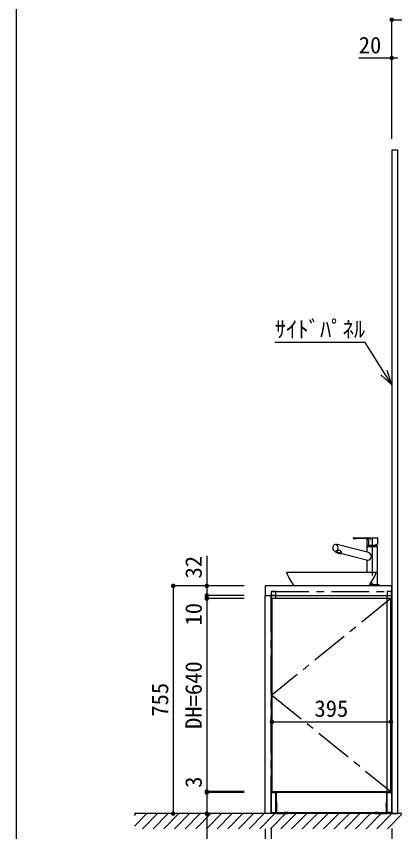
# Model space of a CAD drawing. Units: millimetres on the paper. Extents: x -205 to 195, y -144 to 136.
# Drawn here: x -205 to -154.8, y -45.5 to 62.6 of the extents above; entities that cross this region are included whole.
import ezdxf
from ezdxf.enums import TextEntityAlignment as Align

# ---------------------------------------------------------------- set-up
doc = ezdxf.new("R2010")
doc.units = ezdxf.units.MM
doc.linetypes.add('CHAIN1', pattern=[8, 5, -1, 1, -1])
doc.linetypes.add('DASHED2', pattern=[3, 2, -1])
for name, color, linetype in [('0-0_①\u3000中', 7, 'Continuous'), ('0-1_①\u3000細', 4, 'Continuous'), ('0-2_①\u3000太', 6, 'Continuous'), ('0-9_枠\u3000太', 6, 'Continuous')]:
    doc.layers.add(name, color=color, linetype=linetype)
doc.styles.add('ＭＳ ゴシック', font='')
doc.styles.get('ＭＳ ゴシック').set_extended_font_data('MS Gothic')

msp = doc.modelspace()

# ---------------------------------------------------------------- hatches: boundary and pattern name
at = {"layer": '0-1_①\u3000細'}
for points in [[(-154.868, 62.181, 1), (-155.468, 62.181, 1)], [(-154.868, 57.108, 1), (-155.468, 57.108, 1)], [(-183.868, -12.892, 1), (-184.468, -12.892, 1)], [(-179.414, -12.892, 1), (-180.014, -12.892, 1)], [(-179.414, -14.172, 1), (-180.014, -14.172, 1)], [(-179.414, -14.172, 1), (-180.014, -14.172, 1)], [(-179.414, -14.572, 1), (-180.014, -14.572, 1)], [(-179.414, -14.572, 1), (-180.014, -14.572, 1)], [(-170.768, -30.92, 1), (-171.368, -30.92, 1)], [(-154.968, -30.92, 1), (-155.568, -30.92, 1)], [(-179.414, -40.172, 1), (-180.014, -40.172, 1)], [(-179.414, -40.172, 1), (-180.014, -40.172, 1)], [(-179.414, -40.292, 1), (-180.014, -40.292, 1)], [(-179.414, -40.292, 1), (-180.014, -40.292, 1)], [(-183.868, -43.092, 1), (-184.468, -43.092, 1)], [(-179.414, -43.092, 1), (-180.014, -43.092, 1)]]:
    msp.add_hatch(color=132, dxfattribs=at).paths.add_polyline_path(points)

# ---------------------------------------------------------------- linework, layer by layer
at = {"layer": '0-0_①\u3000中'}
for p, q in [((-171.968, -12.892), (-171.968, -14.172)), ((-155.168, -12.892), (-171.968, -12.892)), ((-155.168, -14.172), (-155.168, -12.892)), ((-171.968, -14.172), (-155.168, -14.172)), ((-170.548, -14.172), (-171.148, -14.172)), ((-171.148, -14.172), (-171.148, -42.952)), ((-170.548, -14.572), (-170.548, -14.172)), ((-155.788, -14.172), (-155.188, -14.172)), ((-155.788, -14.572), (-155.788, -14.172)), ((-155.268, -14.572), (-155.268, -40.172)), ((-171.148, -40.292), (-170.548, -40.292)), ((-170.548, -42.952), (-170.548, -40.172)), ((-170.508, -40.172), (-170.508, -40.272)), ((-155.828, -40.272), (-170.508, -40.272)), ((-170.508, -40.272), (-170.508, -42.952)), ((-155.828, -42.952), (-155.828, -40.272)), ((-155.788, -42.952), (-155.788, -40.172)), ((-155.788, -40.292), (-155.188, -40.292)), ((-171.148, -42.952), (-170.548, -42.952)), ((-170.508, -42.952), (-155.828, -42.952))]:
    msp.add_line(p, q, dxfattribs=at)
for points in [[(-155.168, -43.092), (-154.368, -43.092), (-154.368, 44.908), (-155.168, 44.908)], [(-171.168, -43.092), (-171.968, -43.092), (-171.968, -14.172), (-171.168, -14.172)], [(-171.068, -14.572), (-171.068, -40.172), (-155.268, -40.172), (-155.268, -14.572)], [(-170.608, -42.952), (-170.608, -43.092), (-171.088, -43.092), (-171.088, -42.952)], [(-169.408, -42.952), (-169.408, -43.092), (-168.928, -43.092), (-168.928, -42.952)], [(-157.408, -42.952), (-157.408, -43.092), (-156.928, -43.092), (-156.928, -42.952)], [(-155.248, -42.952), (-155.248, -43.092), (-155.728, -43.092), (-155.728, -42.952)]]:
    msp.add_lwpolyline(points, close=True, dxfattribs=at)
for points in [[(-155.188, -14.172), (-155.188, -42.952), (-155.788, -42.952)], [(-170.508, -40.272), (-155.828, -40.272), (-155.828, -40.172)]]:
    msp.add_lwpolyline(points, dxfattribs=at)
at = {"layer": '0-1_①\u3000細'}
for p, q in [((-155.168, 46.408), (-155.168, 62.181)), ((-155.168, 62.181), (-105.568, 62.181)), ((-154.368, 57.108), (-159.538, 57.108)), ((-155.168, 46.408), (-155.168, 57.108)), ((-155.168, 13.751), (-155.752, 15.664)), ((-155.168, 13.751), (-156.63, 15.116)), ((-179.714, -8.912), (-179.714, -14.172)), ((-174.768, -12.892), (-184.168, -12.892)), ((-184.168, -12.892), (-184.168, -43.092)), ((-174.768, -12.892), (-179.714, -12.892)), ((-174.768, -14.172), (-179.714, -14.172)), ((-179.714, -14.172), (-179.714, -18.147)), ((-174.768, -14.172), (-179.714, -14.172)), ((-174.768, -14.572), (-179.714, -14.572)), ((-179.714, -14.572), (-179.714, -40.172)), ((-174.768, -14.572), (-179.714, -14.572)), ((-155.768, -40.172), (-155.768, -14.572)), ((-171.068, -36.672), (-171.068, -30.92)), ((-171.068, -30.92), (-155.268, -30.92)), ((-155.268, -36.672), (-155.268, -30.92)), ((-179.714, -38.174), (-179.714, -40.292)), ((-174.768, -40.172), (-179.714, -40.172)), ((-174.768, -40.172), (-179.714, -40.172)), ((-174.768, -40.292), (-179.714, -40.292)), ((-174.768, -40.292), (-179.714, -40.292)), ((-179.714, -40.292), (-179.714, -49.15)), ((-170.548, -41.492), (-170.548, -43.092)), ((-170.428, -41.492), (-170.548, -41.492)), ((-170.428, -42.972), (-170.428, -41.492)), ((-155.908, -41.492), (-155.908, -42.972)), ((-155.788, -41.492), (-155.908, -41.492)), ((-155.788, -43.092), (-155.788, -41.492)), ((-91.15, -43.092), (-189.326, -43.092)), ((-189.326, -44.756), (-187.661, -43.092)), ((-189.326, -43.342), (-189.076, -43.092)), ((-91.15, -43.092), (-189.326, -43.092)), ((-189.326, -44.756), (-187.661, -43.092)), ((-189.326, -43.342), (-189.076, -43.092)), ((-188.247, -45.092), (-186.247, -43.092)), ((-188.247, -45.092), (-186.247, -43.092)), ((-186.833, -45.092), (-184.833, -43.092)), ((-186.833, -45.092), (-184.833, -43.092)), ((-185.419, -45.092), (-183.419, -43.092)), ((-185.419, -45.092), (-183.419, -43.092)), ((-174.768, -43.092), (-184.168, -43.092)), ((-184.005, -45.092), (-182.005, -43.092)), ((-184.005, -45.092), (-182.005, -43.092)), ((-182.59, -45.092), (-180.59, -43.092)), ((-182.59, -45.092), (-180.59, -43.092)), ((-181.176, -45.092), (-179.176, -43.092)), ((-181.176, -45.092), (-179.176, -43.092)), ((-179.762, -45.092), (-177.762, -43.092)), ((-179.762, -45.092), (-177.762, -43.092)), ((-174.768, -43.092), (-179.714, -43.092)), ((-178.348, -45.092), (-176.348, -43.092)), ((-178.348, -45.092), (-176.348, -43.092)), ((-176.934, -45.092), (-174.934, -43.092)), ((-176.934, -45.092), (-174.934, -43.092)), ((-175.519, -45.092), (-173.519, -43.092)), ((-175.519, -45.092), (-173.519, -43.092)), ((-174.105, -45.092), (-172.105, -43.092)), ((-174.105, -45.092), (-172.105, -43.092)), ((-154.368, -43.092), (-172.808, -43.092)), ((-154.368, -43.092), (-172.808, -43.092)), ((-172.691, -45.092), (-170.691, -43.092)), ((-172.691, -45.092), (-170.691, -43.092)), ((-171.277, -45.092), (-169.277, -43.092)), ((-171.277, -45.092), (-169.277, -43.092)), ((-170.548, -43.092), (-168.948, -43.092)), ((-168.948, -42.972), (-170.428, -42.972)), ((-169.862, -45.092), (-167.862, -43.092)), ((-169.862, -45.092), (-167.862, -43.092)), ((-168.948, -43.092), (-168.948, -42.972)), ((-168.448, -45.092), (-166.448, -43.092)), ((-168.448, -45.092), (-166.448, -43.092)), ((-167.034, -45.092), (-165.034, -43.092)), ((-167.034, -45.092), (-165.034, -43.092)), ((-165.62, -45.092), (-163.62, -43.092)), ((-165.62, -45.092), (-163.62, -43.092)), ((-164.206, -45.092), (-162.206, -43.092)), ((-164.206, -45.092), (-162.206, -43.092)), ((-162.791, -45.092), (-160.791, -43.092)), ((-162.791, -45.092), (-160.791, -43.092)), ((-161.377, -45.092), (-159.377, -43.092)), ((-161.377, -45.092), (-159.377, -43.092)), ((-159.963, -45.092), (-157.963, -43.092)), ((-159.963, -45.092), (-157.963, -43.092)), ((-158.549, -45.092), (-156.549, -43.092)), ((-158.549, -45.092), (-156.549, -43.092)), ((-155.908, -42.972), (-157.388, -42.972)), ((-157.388, -42.972), (-157.388, -43.092)), ((-157.388, -43.092), (-155.788, -43.092)), ((-157.135, -45.092), (-155.135, -43.092)), ((-157.135, -45.092), (-155.135, -43.092)), ((-155.72, -45.092), (-153.72, -43.092)), ((-155.72, -45.092), (-153.72, -43.092)), ((-171.968, -45.092), (-171.968, -55.616)), ((-171.968, -45.092), (-171.968, -59.434)), ((-171.168, -45.071), (-171.168, -55.616)), ((-155.168, -45.071), (-155.168, -55.616)), ((-155.168, -45.092), (-155.168, -55.616))]:
    msp.add_line(p, q, dxfattribs=at)
at = {"layer": '0-1_①\u3000細', "linetype": 'CHAIN1'}
for p, q in [((-157.768, -12.892), (-157.768, -12.492)), ((-155.268, -14.572), (-171.068, -27.372)), ((-171.069, -27.372), (-155.268, -40.172)), ((-170.628, -42.012), (-170.348, -42.012)), ((-155.708, -42.012), (-155.988, -42.012)), ((-169.468, -43.172), (-169.468, -42.892)), ((-156.868, -43.172), (-156.868, -42.892))]:
    msp.add_line(p, q, dxfattribs=at)
at = {"layer": '0-1_①\u3000細', "linetype": 'DASHED2'}
for p, q in [((-157.888, -40.272), (-168.448, -40.272)), ((-170.428, -41.862), (-170.548, -41.922)), ((-170.428, -42.162), (-170.548, -42.102)), ((-155.908, -41.862), (-155.788, -41.922)), ((-155.908, -42.162), (-155.788, -42.102)), ((-169.618, -42.972), (-169.558, -43.092)), ((-169.318, -42.972), (-169.378, -43.092)), ((-157.018, -42.972), (-156.958, -43.092)), ((-156.718, -42.972), (-156.778, -43.092))]:
    msp.add_line(p, q, dxfattribs=at)
at = {"layer": '0-1_①\u3000細'}
msp.add_lwpolyline([(-155.168, 13.751), (-158.684, 19.387), (-170.684, 19.387)], dxfattribs=at)
at = {"layer": '0-1_①\u3000細', "linetype": 'CHAIN1'}
msp.add_lwpolyline([(-155.168, -13.652), (-155.168, -43.092), (-171.168, -43.092), (-171.168, -13.652)], close=True, dxfattribs=at)
at = {"layer": '0-1_①\u3000細', "linetype": 'DASHED2'}
for points in [[(-171.148, -14.172), (-170.548, -14.172), (-170.548, -13.652), (-171.148, -13.652)], [(-155.788, -14.172), (-155.188, -14.172), (-155.188, -13.652), (-155.788, -13.652)]]:
    msp.add_lwpolyline(points, close=True, dxfattribs=at)
at = {"layer": '0-2_①\u3000太'}
for p, q in [((-158.255, -8.481), (-162.595, -7.372)), ((-160.261, -6.532), (-160.261, -6.604)), ((-158.539, -6.647), (-160.238, -6.628)), ((-160.237, -6.508), (-158.468, -6.508)), ((-160.237, -6.628), (-159.787, -6.628)), ((-159.787, -6.532), (-159.787, -6.604)), ((-157.994, -6.647), (-159.787, -6.628)), ((-158.488, -6.756), (-158.488, -7.492)), ((-158.488, -6.756), (-158.247, -6.756)), ((-158.488, -7.492), (-158.247, -7.492)), ((-158.468, -6.508), (-157.092, -6.508)), ((-158.44, -6.747), (-158.44, -6.756)), ((-158.42, -7.492), (-158.388, -7.492)), ((-158.388, -7.492), (-157.354, -7.492)), ((-158.247, -6.756), (-158.247, -7.492)), ((-157.068, -7.35), (-157.354, -7.492)), ((-157.216, -7.464), (-157.216, -7.423)), ((-157.068, -6.532), (-157.068, -7.35)), ((-162.691, -8.338), (-162.551, -8.375)), ((-162.566, -8.432), (-162.551, -8.375)), ((-161.792, -8.634), (-161.778, -8.58)), ((-161.778, -8.58), (-158.332, -9.491)), ((-158.468, -7.68), (-158.468, -8.427)), ((-158.448, -7.66), (-158.448, -7.637)), ((-158.448, -7.66), (-157.088, -7.66)), ((-157.088, -7.66), (-158.448, -7.66)), ((-158.418, -7.612), (-158.436, -7.618)), ((-157.101, -7.618), (-157.118, -7.612)), ((-157.088, -7.637), (-157.088, -7.66)), ((-157.068, -12.712), (-157.068, -7.68)), ((-158.468, -9.49), (-158.468, -11.092)), ((-169.099, -11.092), (-169.127, -11.121)), ((-156.958, -12.892), (-158.578, -12.892)), ((-156.88, -12.792), (-158.165, -12.792)), ((-158.103, -12.712), (-156.88, -12.712)), ((-156.958, -12.792), (-156.958, -12.892)), ((-156.868, -12.724), (-156.88, -12.712)), ((-156.88, -12.792), (-156.868, -12.78)), ((-156.868, -12.724), (-156.868, -12.78))]:
    msp.add_line(p, q, dxfattribs=at)
at = {"layer": '0-2_①\u3000太', "linetype": 'CHAIN1'}
msp.add_line((-157.768, -6.508), (-157.768, -12.892), dxfattribs=at)
at = {"layer": '0-2_①\u3000太'}
msp.add_lwpolyline([(-169.099, -11.092), (-157.238, -11.092), (-157.209, -11.121)], dxfattribs=at)
for centre, radius, start, end in [((-160.237, -6.532), 0.024, 90, 180), ((-160.237, -6.604), 0.024, 180, 270), ((-159.811, -6.532), 0.024, 0, 90), ((-159.811, -6.604), 0.024, 270, 360), ((-158.54, -6.747), 0.1, 43.92753, 89.4546), ((-158.54, -6.747), 0.1, 0, 43.92753), ((-158.481, -7.464), 0.16, 292.90884, 350.14675), ((-157.056, -7.464), 0.16, 180, 247.09116), ((-157.092, -6.532), 0.024, 0, 90), ((-162.208, -8.64), 0.434, 7.93349, 142.38648), ((-158.448, -7.68), 0.02, 90, 180), ((-158.428, -7.637), 0.02, 111.78707, 180), ((-158.38, -8.979), 0.514, 275.36891, 75.82793), ((-157.108, -7.637), 0.02, 0, 68.21293), ((-157.088, -7.68), 0.02, 0, 90), ((-163.157, -8.815), 6.4, 201.11321, 219.56431), ((-163.18, -8.815), 6.4, 320.43569, 338.88679)]:
    msp.add_arc(centre, radius, start, end, dxfattribs=at)
for centre, major_axis, ratio in [((-162.641, -7.856), (0, 0.489), 0.617034), ((-162.179, -8.533), (0.387, -0.101), 0.207912)]:
    msp.add_ellipse(centre, major_axis=major_axis, ratio=ratio, dxfattribs=at)
msp.add_ellipse((-157.994, -6.747), major_axis=(0, 0.1), ratio=0.448068, start_param=4.7124116, end_param=6.2831853, dxfattribs=at)
at = {"layer": '0-9_枠\u3000太'}
msp.add_line((-205, 136.5), (-205, -143.5), dxfattribs=at)

# ---------------------------------------------------------------- texts
at = {"layer": '0-1_①\u3000細', "style": 'ＭＳ ゴシック'}
for s, p in [('20', (-159.538, 57.07)), ('ｻｲﾄﾞﾊﾟﾈﾙ', (-170.684, 19.387)), ('395', (-165.418, -30.92))]:
    msp.add_text(s, height=2.199, dxfattribs=at).set_placement(p, align=Align.BOTTOM_LEFT)
for s, p in [('32', (-179.714, -11.912)), ('10', (-179.714, -18.147)), ('DH=640', (-179.714, -31.872)), ('755', (-184.168, -30.242)), ('3', (-179.714, -39.674))]:
    msp.add_text(s, height=2.199, rotation=90, dxfattribs=at).set_placement(p, align=Align.BOTTOM_LEFT)

doc.saveas('drawing.dxf')
